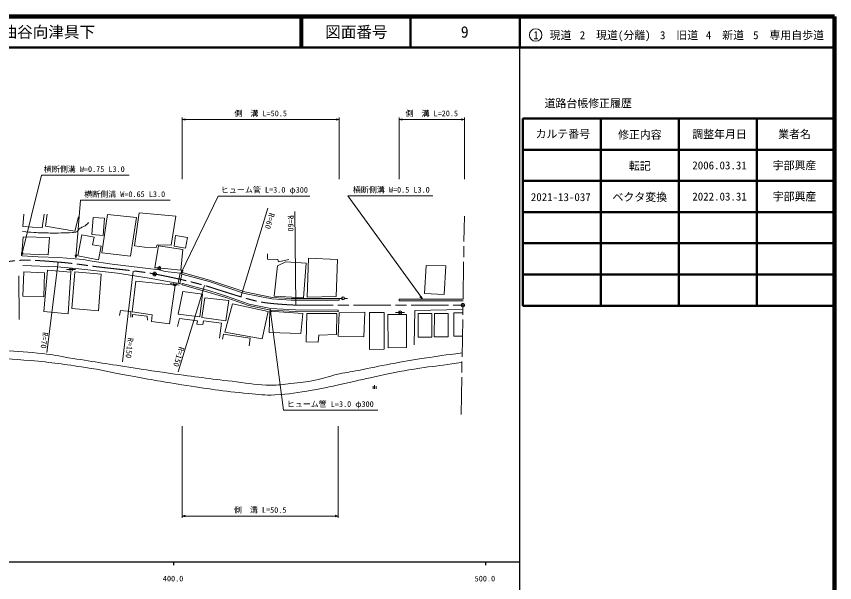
# Model space of a CAD drawing. Units: millimetres, scale not verified. Extents: x 40000 to 680000, y 20000 to 380000.
# Drawn here: x 417583 to 680000, y 198357 to 380000 of the extents above; entities that cross this region are included whole.
import ezdxf
from ezdxf.enums import TextEntityAlignment as Align

# ---------------------------------------------------------------- set-up
doc = ezdxf.new("R2010")
doc.units = ezdxf.units.MM
doc.header["$LTSCALE"] = 1000
doc.header["$PDMODE"] = 32
doc.header["$PDSIZE"] = 500
doc.linetypes.add('CHAIN', pattern=[18.5, 12, -1.5, 3.5, -1.5])
for name, color, linetype, lineweight in [('M-BGD', 7, 'Continuous', 13), ('M-BGD-OTRS1', 7, 'Continuous', 13), ('M-BMK', 2, 'CHAIN', 13), ('M-BMK-SRVR', 3, 'Continuous', 13), ('M-STR-HTXT', 7, 'Continuous', 13), ('M-TTL', 2, 'Continuous', 140), ('M-TTL-BAND', 7, 'Continuous', 25), ('M-TTL-FRAM', 2, 'Continuous', 50), ('M-TTL-LINE', 7, 'Continuous', 50), ('M-TTL-TXT', 7, 'Continuous', 13)]:
    doc.layers.add(name, color=color, linetype=linetype, lineweight=lineweight)
doc.layers.add('M-OTRS', color=6, linetype='Continuous')
doc.styles.add('ＭＳ ゴシック', font='')
doc.styles.get('ＭＳ ゴシック').set_extended_font_data('MS Gothic')

msp = doc.modelspace()

# ---------------------------------------------------------------- linework, layer by layer
at = {"layer": 'M-BGD'}
for p, q in [((419954, 316593), (419663, 312619)), ((425805, 312169), (426472, 316534)), ((427484, 316598), (426903, 312678)), ((436294, 311102), (437545, 315695)), ((441784, 310038), (442221, 315515)), ((442221, 315515), (445831, 315227)), ((445014, 304142), (446821, 316420)), ((445831, 315227), (445395, 309751)), ((446821, 316420), (456117, 315487)), ((456117, 315487), (454178, 303032)), ((455516, 306418), (456972, 317016)), ((456972, 317016), (468674, 315904)), ((468674, 315904), (467274, 306571)), ((419663, 312619), (425805, 312169)), ((426903, 312678), (436294, 311102)), ((438606, 309912), (437314, 303192)), ((442483, 309167), (438606, 309912)), ((445395, 309751), (441784, 310038)), ((468650, 309730), (468219, 306270)), ((472431, 309020), (468650, 309730)), ((419289, 303821), (419749, 309249)), ((419749, 309249), (428254, 309030)), ((428254, 309030), (427745, 303554)), ((442483, 309167), (442021, 306763)), ((471843, 305657), (472431, 309020)), ((444767, 306235), (442021, 306763)), ((443937, 301918), (444767, 306235)), ((458712, 305951), (455516, 306418)), ((462465, 305812), (458712, 305951)), ((462036, 299461), (463169, 306353)), ((462716, 306767), (462465, 305812)), ((467274, 306571), (462716, 306767)), ((463169, 306353), (471010, 305229)), ((468219, 306270), (471843, 305657)), ((471010, 305229), (470333, 298633)), ((427745, 303554), (419289, 303821)), ((419445, 303201), (424615, 302918)), ((424615, 302918), (431093, 302643)), ((431093, 302643), (439073, 301997)), ((437314, 303192), (443937, 301918)), ((439073, 301997), (441135, 301533)), ((454178, 303032), (445014, 304142)), ((498110, 303793), (498094, 302113)), ((498094, 302113), (501454, 302016)), ((501454, 302016), (501615, 301289)), ((501615, 301289), (504927, 302016)), ((510895, 289922), (511248, 302424)), ((511248, 302424), (520533, 302027)), ((520533, 302027), (520108, 290170)), ((419710, 300061), (430615, 299618)), ((430615, 299618), (436608, 299158)), ((436608, 299158), (449985, 297597)), ((441135, 301533), (448267, 300565)), ((448267, 300565), (463354, 298747)), ((462934, 299277), (461926, 299369)), ((470333, 298633), (462036, 299461)), ((463387, 298750), (463478, 299746)), ((463930, 299198), (464833, 299115)), ((500310, 290242), (501343, 299968)), ((501343, 299968), (504008, 301277)), ((504008, 301277), (510565, 300836)), ((510565, 300836), (509696, 289750)), ((548492, 291102), (548984, 300059)), ((548984, 300059), (555329, 300002)), ((555329, 300002), (554820, 290753)), ((418526, 282751), (418351, 296747)), ((419649, 290257), (419929, 298012)), ((419929, 298012), (426641, 297769)), ((426641, 297769), (426361, 290015)), ((426398, 285334), (427615, 298629)), ((427615, 298629), (435066, 297947)), ((434660, 298757), (433648, 298752)), ((435066, 297947), (434183, 284622)), ((434660, 298757), (435660, 298776)), ((435372, 286248), (436323, 298041)), ((435660, 298776), (436566, 298780)), ((436323, 298041), (444822, 297355)), ((444822, 297355), (443871, 285563)), ((449985, 297597), (460203, 296058)), ((463354, 298747), (465274, 298195)), ((465274, 298195), (470156, 297606)), ((470156, 297606), (470662, 297518)), ((470751, 297837), (470617, 297356)), ((454759, 285263), (455851, 295089)), ((455851, 295089), (468540, 293794)), ((460203, 296058), (470818, 294135)), ((467930, 294122), (466936, 294317)), ((467930, 294122), (468913, 293941)), ((468913, 293941), (469802, 293765)), ((470738, 293844), (470871, 294326)), ((468540, 293794), (466684, 281359)), ((469497, 284428), (470949, 291786)), ((470949, 291786), (477280, 290932)), ((426361, 290015), (419649, 290257)), ((477280, 290932), (476434, 283568)), ((477114, 283391), (478052, 289741)), ((478052, 289741), (485745, 288886)), ((485745, 288886), (484730, 282377)), ((509696, 289750), (500310, 290242)), ((520108, 290170), (510895, 289922)), ((521820, 289525), (520807, 289526)), ((521133, 288976), (521133, 289476)), ((522319, 289042), (522319, 290042)), ((522819, 289538), (523726, 289537)), ((540335, 289289), (560826, 289301)), ((540335, 288789), (540335, 289289)), ((540335, 288789), (560818, 288801)), ((554820, 290753), (548492, 291102)), ((443871, 285563), (435372, 286248)), ((484475, 278649), (486871, 287806)), ((486871, 287806), (498367, 285332)), ((434183, 284622), (426398, 285334)), ((450674, 284027), (450961, 285693)), ((450961, 285693), (454314, 285326)), ((454314, 285326), (454336, 283474)), ((461090, 284246), (454759, 285263)), ((454846, 283501), (454846, 284420)), ((454846, 284420), (459489, 283821)), ((459489, 283821), (459597, 282578)), ((460945, 282134), (461090, 284246)), ((476434, 283568), (469497, 284428)), ((498367, 285332), (496411, 276535)), ((498705, 278590), (498860, 285431)), ((498860, 285431), (509448, 284735)), ((509448, 284735), (508856, 278229)), ((510472, 275547), (510738, 284664)), ((510738, 284664), (520381, 284655)), ((520381, 284655), (520292, 277909)), ((520803, 285764), (520800, 285264)), ((520803, 277469), (521153, 284909)), ((521153, 284909), (529345, 285073)), ((529345, 285073), (529021, 277207)), ((530797, 284981), (535495, 285014)), ((530881, 273160), (530797, 284981)), ((535495, 285014), (535578, 273194)), ((536725, 284320), (542654, 284370)), ((536816, 273678), (536725, 284320)), ((540159, 284991), (539147, 284991)), ((540159, 284991), (541158, 285004)), ((541158, 285004), (542065, 285003)), ((542654, 284370), (542745, 273729)), ((545184, 274636), (545358, 285666)), ((560770, 285929), (545358, 285666)), ((546405, 284665), (546393, 277131)), ((550820, 284658), (546405, 284665)), ((550808, 277124), (550820, 284658)), ((551630, 284717), (551618, 277184)), ((556044, 284710), (551630, 284717)), ((556032, 277177), (556044, 284710)), ((557865, 284927), (557853, 277394)), ((560753, 284923), (557865, 284927)), ((466684, 281359), (460945, 282134)), ((469216, 280559), (469849, 283066)), ((469849, 283066), (475665, 282376)), ((475665, 282376), (475505, 281283)), ((475505, 281283), (477360, 281200)), ((484730, 282377), (477114, 283391)), ((477360, 281200), (477561, 282298)), ((477561, 282298), (483378, 281604)), ((483378, 281604), (482779, 276825)), ((496411, 276535), (484475, 278649)), ((508856, 278229), (498705, 278590)), ((483695, 276415), (483998, 278070)), ((483998, 278070), (492604, 276783)), ((492604, 276783), (492274, 274357)), ((514370, 275450), (510472, 275547)), ((514535, 277726), (514370, 275450)), ((520292, 277909), (514535, 277726)), ((529021, 277207), (520803, 277469)), ((546393, 277131), (550808, 277124)), ((551618, 277184), (556032, 277177)), ((557853, 277394), (560626, 277390)), ((535578, 273194), (530881, 273160)), ((542745, 273729), (536816, 273678)), ((531981, 260472), (531981, 261347)), ((532481, 260472), (532481, 261722)), ((532981, 260472), (532981, 261347))]:
    msp.add_line(p, q, dxfattribs=at)
for points in [[(470617, 297356), (479395, 294912), (490736, 291145), (499540, 289348), (505721, 289000), (521133, 288976)], [(470751, 297837), (479541, 295390), (490865, 291629), (499605, 289845), (505736, 289500), (521133, 289476)], [(470871, 294326), (479595, 291906), (484950, 290244), (492210, 287690), (499156, 286277), (507136, 285851), (520803, 285764)], [(470738, 293844), (479454, 291426), (484793, 289769), (492076, 287207), (499092, 285780), (507121, 285351), (520800, 285264)]]:
    msp.add_lwpolyline(points, dxfattribs=at)
for centre in [(435160, 298777), (463433, 299248), (468423, 294042), (522319, 289542), (540659, 285008)]:
    msp.add_circle(centre, 500, dxfattribs=at)
for points, knots in [([(419511, 310960), (421290, 310805), (421764, 310772), (423210, 310686), (425259, 310564), (426409, 310534), (428460, 310508), (429819, 310491), (430580, 310490), (431938, 310524), (433345, 310560), (434142, 310490), (435540, 310654), (436143, 310724), (436526, 310689), (437059, 310980), (437444, 311191), (437441, 311561), (437769, 311853), (438157, 312196), (438480, 312237), (438933, 312488), (439295, 312688), (439526, 312757), (439859, 313005), (440238, 313287), (440361, 313454), (440699, 313877)], [0, 0, 0, 0, 1, 1, 1, 2, 2, 2, 3, 3, 3, 4, 4, 4, 5, 5, 5, 6, 6, 6, 7, 7, 7, 8, 8, 8, 9, 9, 9, 9]), ([(560536, 272025), (554675, 271296), (553125, 271112), (548396, 270374), (544217, 269722), (541884, 269300), (537724, 268534), (533639, 267782), (531374, 267242), (527297, 266448), (524520, 265908), (522940, 265727), (520182, 265099), (517519, 264492), (516112, 263804), (513435, 263259), (510407, 262642), (508655, 262625), (505584, 262278), (503097, 261996), (501708, 261638), (499205, 261664), (494872, 261710), (492471, 262276), (488165, 262768), (480447, 263651), (476133, 264234), (468435, 265278), (462643, 266063), (459413, 266608), (453633, 267486), (446089, 268632), (441871, 269325), (434333, 270512), (431106, 271020), (429320, 271465), (426073, 271820), (421156, 272358), (418387, 272527), (413448, 272812), (408820, 273078), (406222, 273113), (401590, 273303), (396863, 273496), (394212, 273551), (389487, 273793), (387537, 273893), (386439, 273906), (384498, 274120), (381303, 274473), (379555, 274968), (376402, 275592), (373384, 276190), (371701, 276570), (368715, 277310), (364758, 278290), (362534, 278867), (358710, 280281), (358365, 280409), (358188, 280524), (357874, 280717), (356942, 281292), (356715, 281800), (355998, 282802)], [0, 0, 0, 0, 1, 1, 1, 2, 2, 2, 3, 3, 3, 4, 4, 4, 5, 5, 5, 6, 6, 6, 7, 7, 7, 8, 8, 8, 9, 9, 9, 10, 10, 10, 11, 11, 11, 12, 12, 12, 13, 13, 13, 14, 14, 14, 15, 15, 15, 16, 16, 16, 17, 17, 17, 18, 18, 18, 19, 19, 19, 20, 20, 20, 21, 21, 21, 21]), ([(319040, 268160), (326726, 268830), (328685, 268995), (334860, 269601), (340017, 270107), (342881, 270682), (348054, 270964), (352988, 271233), (355762, 270914), (360703, 270909), (369562, 270901), (374525, 271057), (383383, 270964), (392572, 270868), (397721, 270785), (406904, 270432), (412851, 270204), (416185, 270068), (422115, 269574), (429045, 268996), (432905, 268407), (439780, 267366), (444937, 266585), (447772, 265833), (452906, 264912), (459845, 263667), (463721, 262890), (470693, 261845), (479010, 260600), (483659, 259744), (492038, 259024), (495330, 258741), (497187, 258395), (500486, 258579), (505178, 258841), (507794, 259265), (512426, 260051), (516738, 260783), (519112, 261413), (523385, 262341), (527512, 263238), (529800, 263852), (533935, 264713), (538995, 265767), (541829, 266380), (546938, 267166), (550949, 267783), (553235, 267859), (557242, 268502), (558511, 268706), (558927, 268765), (560487, 269046)], [0, 0, 0, 0, 1, 1, 1, 2, 2, 2, 3, 3, 3, 4, 4, 4, 5, 5, 5, 6, 6, 6, 7, 7, 7, 8, 8, 8, 9, 9, 9, 10, 10, 10, 11, 11, 11, 12, 12, 12, 13, 13, 13, 14, 14, 14, 15, 15, 15, 16, 16, 16, 17, 17, 17, 17])]:
    msp.add_open_spline(points, degree=3, knots=knots, dxfattribs=at)
at = {"layer": 'M-BGD-OTRS1'}
for p, q in [((470156, 297606), (469522, 294370)), ((470617, 297356), (470014, 294281))]:
    msp.add_line(p, q, dxfattribs=at)
at = {"layer": 'M-BMK'}
for p, q in [((560205, 252262), (561272, 315897)), ((507178, 287367), (560793, 287346))]:
    msp.add_line(p, q, dxfattribs=at)
msp.add_open_spline([(405326, 299275), (406325, 299590), (406609, 299664), (407439, 299886), (409145, 300343), (410130, 300483), (411865, 300812), (413433, 301110), (414313, 301280), (415898, 301472), (417319, 301644), (418119, 301716), (419549, 301779), (420837, 301836), (421560, 301784), (422848, 301738), (426079, 301624), (427883, 301433), (431105, 301176), (433099, 301016), (434213, 300893), (436200, 300657), (438855, 300341), (440330, 300062), (442984, 299736), (447674, 299160), (450311, 298924), (455003, 298367), (456103, 298236), (456719, 298163), (457816, 298010), (459429, 297786), (460332, 297649), (461934, 297357), (463787, 297020), (464819, 296803), (466661, 296411), (468587, 296000), (469666, 295771), (471581, 295312), (474040, 294723), (475418, 294387), (477852, 293701), (480043, 293084), (481239, 292634), (483411, 291958), (485814, 291211), (487149, 290755), (489566, 290056), (491894, 289383), (493186, 288937), (495563, 288469), (497020, 288182), (497847, 288067), (499325, 287924), (501711, 287692), (503050, 287593), (505443, 287458), (506121, 287420), (506338, 287405), (507178, 287367)], degree=3, knots=[0, 0, 0, 0, 1, 1, 1, 2, 2, 2, 3, 3, 3, 4, 4, 4, 5, 5, 5, 6, 6, 6, 7, 7, 7, 8, 8, 8, 9, 9, 9, 10, 10, 10, 11, 11, 11, 12, 12, 12, 13, 13, 13, 14, 14, 14, 15, 15, 15, 16, 16, 16, 17, 17, 17, 18, 18, 18, 19, 19, 19, 20, 20, 20, 20], dxfattribs=at)
at = {"layer": 'M-BMK-SRVR'}
for centre in [(461934, 297357), (560793, 287346)]:
    msp.add_circle(centre, 600, dxfattribs=at)
msp.add_point((461934, 297357), dxfattribs=at)
at = {"layer": 'M-OTRS'}
msp.add_point((560793, 287346), dxfattribs=at)
at = {"layer": 'M-STR-HTXT'}
for p, q in [((470751, 327787), (470751, 347600)), ((470751, 346911), (471751, 347161)), ((470751, 346911), (521133, 346911)), ((470751, 346911), (471751, 346661)), ((521133, 346911), (520133, 347161)), ((521133, 346911), (520133, 346661)), ((521133, 327787), (521133, 347600)), ((540335, 327787), (540335, 347600)), ((540335, 346911), (541335, 347161)), ((540335, 346911), (561272, 346911)), ((540335, 346911), (541335, 346661)), ((561272, 346911), (560272, 347161)), ((561272, 346911), (560272, 346661)), ((561272, 327787), (561272, 347600)), ((419247, 303190), (425673, 329035)), ((425673, 329035), (453786, 329035)), ((436609, 302528), (438164, 321000)), ((438164, 321000), (466871, 321000)), ((470470, 297713), (482270, 322377)), ((482270, 322377), (511711, 322377)), ((547805, 289341), (523913, 322416)), ((523913, 322416), (551105, 322416)), ((489612, 290074), (498216, 318447)), ((507162, 287404), (506923, 317457)), ((419247, 303190), (419246, 304221)), ((419247, 303190), (419731, 304101)), ((436609, 302528), (436444, 303546)), ((436609, 302528), (436942, 303504)), ((430971, 301173), (427315, 272216)), ((455023, 298317), (451611, 269186)), ((470470, 297713), (470676, 298723)), ((470470, 297713), (471127, 298508)), ((477874, 293674), (469463, 265926)), ((547805, 289341), (547016, 290006)), ((547805, 289341), (547422, 290298)), ((498940, 286059), (498825, 285035)), ((498940, 286059), (503254, 253675)), ((498940, 286059), (499320, 285101)), ((503254, 253675), (533530, 253675)), ((470738, 248557), (470738, 219135)), ((520800, 248557), (520800, 219135)), ((470738, 219702), (471738, 219952)), ((470738, 219702), (520800, 219702)), ((470738, 219702), (471738, 219452)), ((520800, 219702), (519800, 219952)), ((520800, 219702), (519800, 219452))]:
    msp.add_line(p, q, dxfattribs=at)
at = {"layer": 'M-TTL'}
for p, q in [((680000, 380000), (40000, 380000)), ((680000, 20000), (680000, 380000))]:
    msp.add_line(p, q, dxfattribs=at)
at = {"layer": 'M-TTL-BAND'}
for p, q in [((579000, 20000), (579000, 370000)), ((40000, 205000), (579000, 205000)), ((468000, 205000), (468000, 204000)), ((568000, 205000), (568000, 204000))]:
    msp.add_line(p, q, dxfattribs=at)
at = {"layer": 'M-TTL-FRAM'}
for p, q in [((580000, 347197), (580000, 287197)), ((580000, 347197), (680000, 347197)), ((580000, 287197), (680000, 287197))]:
    msp.add_line(p, q, dxfattribs=at)
at = {"layer": 'M-TTL-LINE'}
for p, q in [((508747, 380000), (508747, 370000)), ((509247, 380000), (509247, 370000)), ((543997, 380000), (543997, 370000)), ((579000, 380000), (579000, 370000)), ((40000, 370000), (680000, 370000)), ((605000, 347197), (605000, 287197)), ((630000, 347197), (630000, 287197)), ((655000, 347197), (655000, 287197)), ((580000, 337197), (680000, 337197)), ((580000, 327197), (680000, 327197)), ((580000, 317197), (680000, 317197)), ((580000, 307197), (680000, 307197)), ((580000, 297197), (680000, 297197))]:
    msp.add_line(p, q, dxfattribs=at)
at = {"layer": 'M-TTL-TXT'}
msp.add_circle((584147, 374034), 2000, dxfattribs=at)

# ---------------------------------------------------------------- texts
at = {"layer": 'M-STR-HTXT', "style": 'ＭＳ ゴシック'}
for s, p in [('側\u3000溝 L=50.5', (495942, 347411)), ('側\u3000溝 L=20.5', (550804, 347411)), ('横断側溝 W=0.75 L3.0', (439352, 329535)), ('ヒューム管 L=3.0 φ300', (497137, 322877)), ('横断側溝 W=0.5 L3.0', (537820, 322916)), ('横断側溝 W=0.65 L3.0', (452314, 321500)), ('ヒューム管 L=3.0 φ300', (518238, 254175)), ('側\u3000溝 L=50.5', (495769, 220202))]:
    msp.add_text(s, height=1833, dxfattribs=at).set_placement(p, align=Align.BOTTOM_CENTER)
for s, rotation, p in [('R=60', 253.129, (497455, 314789)), ('R=60', 270.455, (504106, 313569)), ('R=70', 262.805, (425130, 276257)), ('R=150', 263.319, (452429, 273793)), ('R=150', 253.136, (468285, 271217))]:
    msp.add_text(s, height=1833, rotation=rotation, dxfattribs=at).set_placement(p, align=Align.BOTTOM_CENTER)
at = {"layer": 'M-TTL-BAND', "style": 'ＭＳ ゴシック'}
for s, p in [('400.0', (467844, 198195)), ('500.0', (567844, 198195))]:
    msp.add_text(s, height=1833, dxfattribs=at).set_placement(p, align=Align.BOTTOM_CENTER)
at = {"layer": 'M-TTL-TXT', "style": 'ＭＳ ゴシック'}
msp.add_text('地 名      長門市油谷向津具下', height=3666, dxfattribs=at).set_placement((370380, 375000), align=Align.MIDDLE_LEFT)
for s, height, p in [('図面番号', 3666, (526622, 375000)), ('9', 3666, (561372, 375000)), ('1\u3000現道', 2566, (589448, 373958)), ('2\u3000現道(分離)', 2566, (609619, 373958)), ('3\u3000旧道', 2566, (630121, 373958)), ('4\u3000新道', 2566, (644824, 373958)), ('5\u3000専用自歩道', 2566, (665228, 373958)), ('道路台帳修正履歴', 2566, (600968, 352113)), ('カルテ番号', 2566, (592839, 342277)), ('調整年月日', 2566, (643089, 342197)), ('業者名', 2566, (667134, 342197)), ('修正内容', 2566, (617509, 342023)), ('転記', 2566, (617509, 332023)), ('2006.03.31', 2566, (643089, 332197)), ('宇部興産', 2566, (667134, 332197)), ('2021-13-037', 2566, (592175, 322023)), ('ベクタ変換', 2566, (617509, 322023)), ('2022.03.31', 2566, (643089, 322197)), ('宇部興産', 2566, (667134, 322197))]:
    msp.add_text(s, height=height, dxfattribs=at).set_placement(p, align=Align.MIDDLE_CENTER)

doc.saveas('drawing.dxf')
